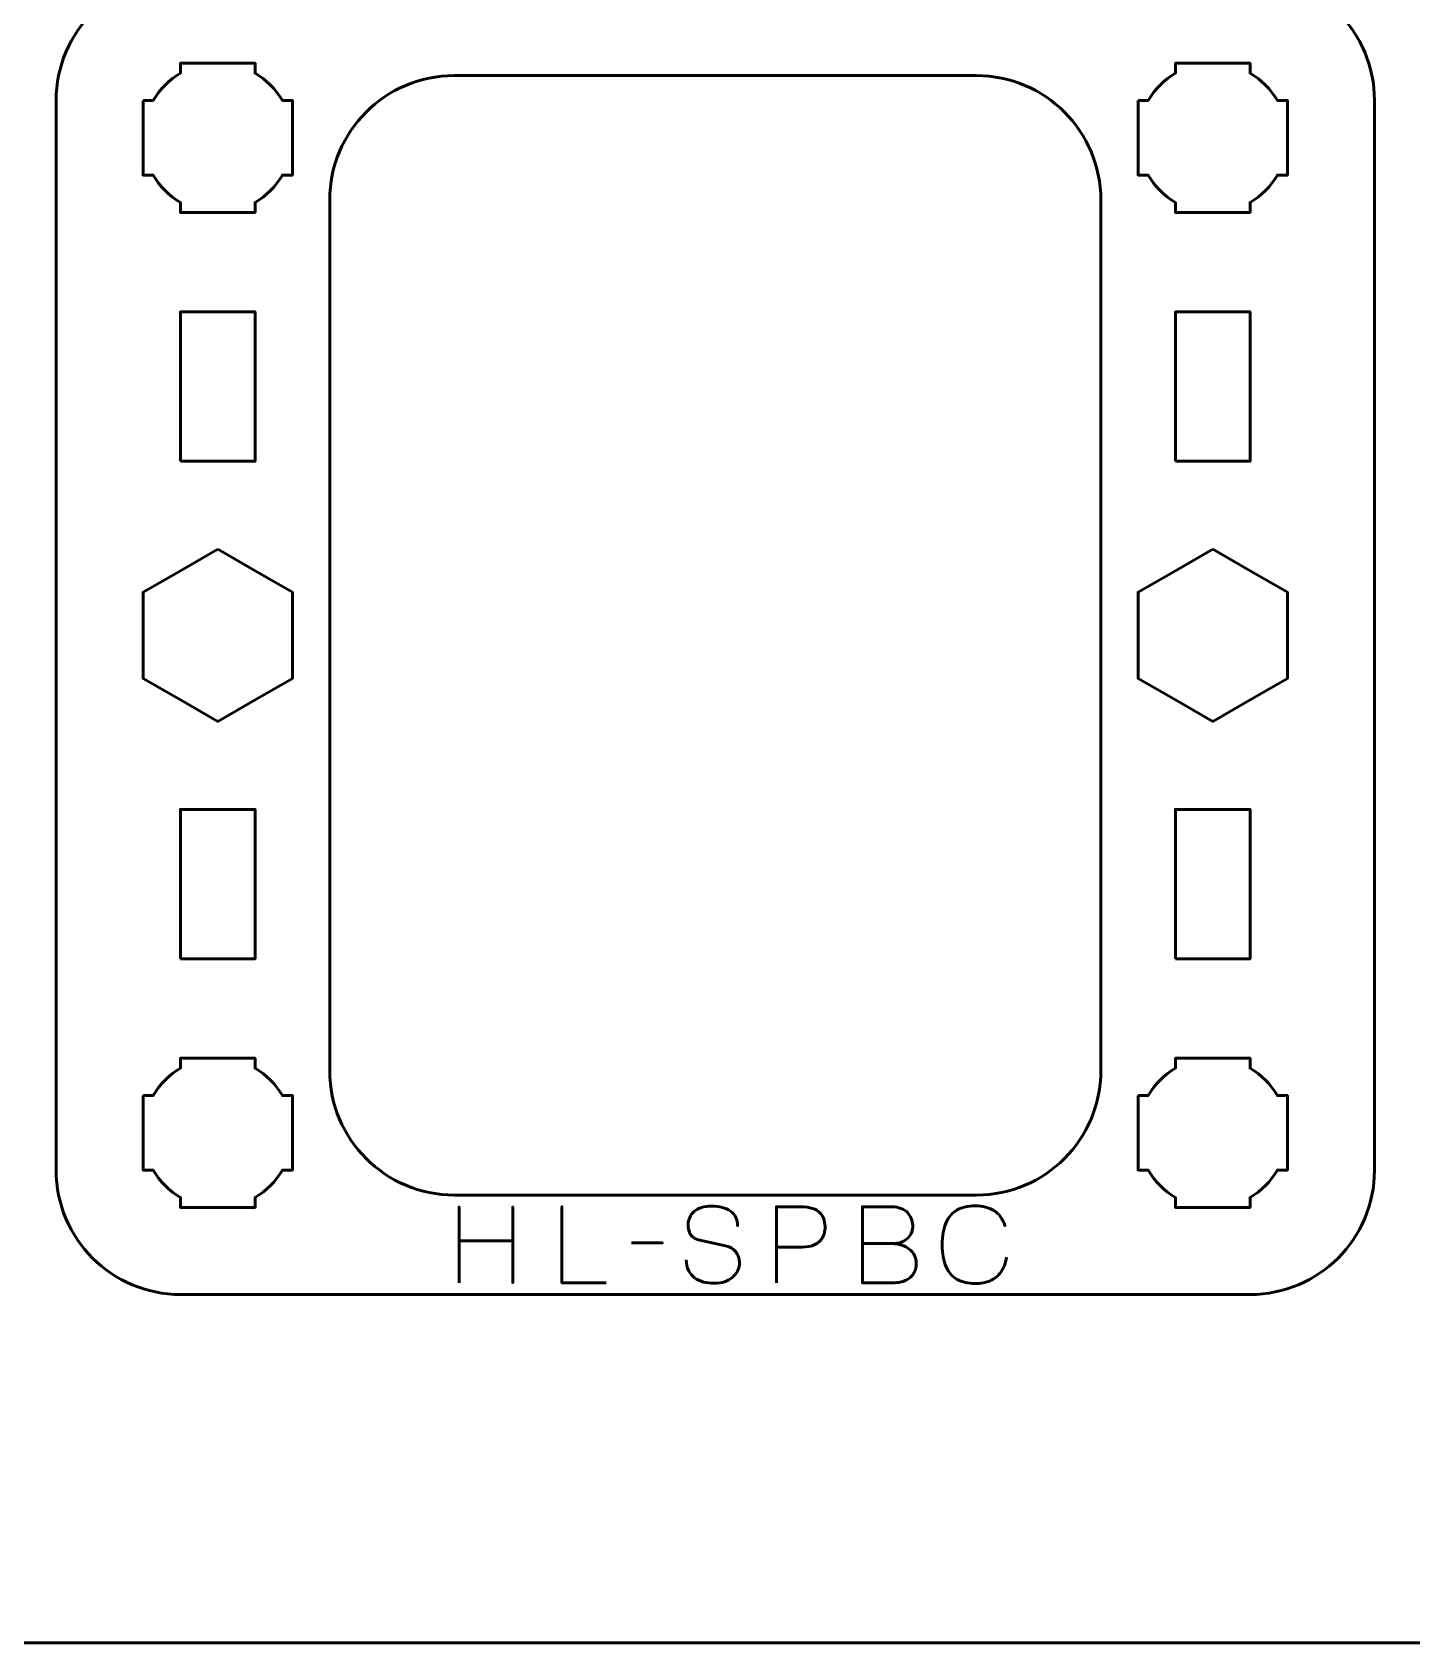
# Model space of a CAD drawing. Header units: centimetres. Extents: x -21 to 0, y -29.7 to 0.
# Drawn here: x -16.95 to -11.4, y -29.7 to -23.23 of the extents above; entities that cross this region are included whole.
import ezdxf

# ---------------------------------------------------------------- set-up
doc = ezdxf.new("R2010")
doc.units = ezdxf.units.CM
doc.header["$MEASUREMENT"] = 0
doc.layers.add('Layer 1', color=7, linetype='Continuous')

msp = doc.modelspace()

# ---------------------------------------------------------------- linework, layer by layer
at = {"layer": 'Layer 1', "lineweight": 53}
for points in [[(-16.35, -24.95), (-16.05, -24.95), (-16.05, -24.35), (-16.35, -24.35), (-16.35, -24.95)], [(-12.35, -24.95), (-12.05, -24.95), (-12.05, -24.35), (-12.35, -24.35), (-12.35, -24.95)], [(-16.35, -26.95), (-16.05, -26.95), (-16.05, -26.35), (-16.35, -26.35), (-16.35, -26.95)], [(-12.35, -26.95), (-12.05, -26.95), (-12.05, -26.35), (-12.35, -26.35), (-12.35, -26.95)]]:
    msp.add_lwpolyline(points, close=True, dxfattribs=at)
at = {"layer": 'Layer 1', "color": 1, "lineweight": 53}
msp.add_open_spline([(-21.00003, -29.19995), (-21.00003, -29.19995), (-21.00003, -2.89992), (-21.00003, -2.89992), (-21.00003, -2.89992), (-21.00003, -2.81709), (-20.93286, -2.74992), (-20.85003, -2.74992), (-20.85003, -2.74992), (-20.7672, -2.74992), (-20.70003, -2.68275), (-20.70003, -2.59992), (-20.70003, -2.59992), (-20.70003, -2.51709), (-20.7672, -2.44992), (-20.85003, -2.44992), (-20.85003, -2.44992), (-20.93286, -2.44992), (-21.00003, -2.38275), (-21.00003, -2.29992), (-21.00003, -2.29992), (-21.00003, -2.21709), (-20.93286, -2.14992), (-20.85003, -2.14992), (-20.85003, -2.14992), (-20.7672, -2.14992), (-20.70003, -2.08275), (-20.70003, -1.99992), (-20.70003, -1.99992), (-20.70003, -1.91709), (-20.7672, -1.84992), (-20.85003, -1.84992), (-20.85003, -1.84992), (-20.93286, -1.84992), (-21.00003, -1.78275), (-21.00003, -1.69992), (-21.00003, -1.69992), (-21.00003, -1.61709), (-20.93286, -1.54992), (-20.85003, -1.54992), (-20.85003, -1.54992), (-20.7672, -1.54992), (-20.70003, -1.48275), (-20.70003, -1.39992), (-20.70003, -1.39992), (-20.70003, -1.31709), (-20.7672, -1.24992), (-20.85003, -1.24992), (-20.85003, -1.24992), (-20.93286, -1.24992), (-21.00003, -1.18275), (-21.00003, -1.09992), (-21.00003, -1.09992), (-21.00003, -1.09992), (-21.00003, -0.49992), (-21.00003, -0.49992), (-21.00003, -0.49992), (-21.00003, -0.22295), (-20.77694, 0.00004), (-20.49994, 0.00004), (-20.49994, 0.00004), (-20.49994, 0.00004), (-0.50008, 0.00004), (-0.50008, 0.00004), (-0.50008, 0.00004), (-0.22294, 0.00004), (0.00002, -0.22295), (0.00002, -0.49992), (0.00002, -0.49992), (0.00002, -0.49992), (0.00002, -29.19995), (0.00002, -29.19995), (0.00002, -29.19995), (0.00002, -29.47695), (-0.22294, -29.70004), (-0.50008, -29.70004), (-0.50008, -29.70004), (-0.50008, -29.70004), (-20.49994, -29.70004), (-20.49994, -29.70004), (-20.49994, -29.70004), (-20.77694, -29.70004), (-21.00003, -29.47695), (-21.00003, -29.19995)], degree=3, knots=[0, 0, 0, 0, 0.047619, 0.047619, 0.047619, 0.047619, 0.0952381, 0.0952381, 0.0952381, 0.0952381, 0.1428571, 0.1428571, 0.1428571, 0.1428571, 0.1904762, 0.1904762, 0.1904762, 0.1904762, 0.2380952, 0.2380952, 0.2380952, 0.2380952, 0.2857143, 0.2857143, 0.2857143, 0.2857143, 0.3333333, 0.3333333, 0.3333333, 0.3333333, 0.3809524, 0.3809524, 0.3809524, 0.3809524, 0.4285714, 0.4285714, 0.4285714, 0.4285714, 0.4761905, 0.4761905, 0.4761905, 0.4761905, 0.5238095, 0.5238095, 0.5238095, 0.5238095, 0.5714286, 0.5714286, 0.5714286, 0.5714286, 0.6190476, 0.6190476, 0.6190476, 0.6190476, 0.6666667, 0.6666667, 0.6666667, 0.6666667, 0.7142857, 0.7142857, 0.7142857, 0.7142857, 0.7619048, 0.7619048, 0.7619048, 0.7619048, 0.8095238, 0.8095238, 0.8095238, 0.8095238, 0.8571429, 0.8571429, 0.8571429, 0.8571429, 0.9047619, 0.9047619, 0.9047619, 0.9047619, 0.952381, 0.952381, 0.952381, 0.952381, 1, 1, 1, 1], dxfattribs=at)
at = {"layer": 'Layer 1', "color": 3, "lineweight": 53}
msp.add_open_spline([(-16.85, -27.8), (-16.85, -27.8), (-16.85, -23.5), (-16.85, -23.5), (-16.85, -23.5), (-16.85, -23.22391), (-16.62609, -23), (-16.35, -23), (-16.35, -23), (-16.35, -23), (-12.05, -23), (-12.05, -23), (-12.05, -23), (-11.77391, -23), (-11.55, -23.22391), (-11.55, -23.5), (-11.55, -23.5), (-11.55, -23.5), (-11.55, -27.8), (-11.55, -27.8), (-11.55, -27.8), (-11.55, -28.07609), (-11.77391, -28.3), (-12.05, -28.3), (-12.05, -28.3), (-12.05, -28.3), (-16.35, -28.3), (-16.35, -28.3), (-16.35, -28.3), (-16.62609, -28.3), (-16.85, -28.07609), (-16.85, -27.8)], degree=3, knots=[0, 0, 0, 0, 0.125, 0.125, 0.125, 0.125, 0.25, 0.25, 0.25, 0.25, 0.375, 0.375, 0.375, 0.375, 0.5, 0.5, 0.5, 0.5, 0.625, 0.625, 0.625, 0.625, 0.75, 0.75, 0.75, 0.75, 0.875, 0.875, 0.875, 0.875, 1, 1, 1, 1], dxfattribs=at)
at = {"layer": 'Layer 1', "lineweight": 53}
for points, knots in [([(-16.5, -23.5), (-16.5, -23.5), (-16.45985, -23.5), (-16.45985, -23.5), (-16.45985, -23.5), (-16.4335, -23.45447), (-16.39553, -23.4165), (-16.35, -23.39015), (-16.35, -23.39015), (-16.35, -23.39015), (-16.35, -23.35), (-16.35, -23.35), (-16.35, -23.35), (-16.35, -23.35), (-16.2, -23.35), (-16.2, -23.35), (-16.2, -23.35), (-16.2, -23.35), (-16.05, -23.35), (-16.05, -23.35), (-16.05, -23.35), (-16.05, -23.35), (-16.05, -23.39015), (-16.05, -23.39015), (-16.05, -23.39015), (-16.00447, -23.4165), (-15.9665, -23.45447), (-15.94015, -23.5), (-15.94015, -23.5), (-15.94015, -23.5), (-15.9, -23.5), (-15.9, -23.5), (-15.9, -23.5), (-15.9, -23.5), (-15.9, -23.65), (-15.9, -23.65), (-15.9, -23.65), (-15.9, -23.65), (-15.9, -23.8), (-15.9, -23.8), (-15.9, -23.8), (-15.9, -23.8), (-15.94015, -23.8), (-15.94015, -23.8), (-15.94015, -23.8), (-15.9665, -23.84553), (-16.00447, -23.8835), (-16.05, -23.90985), (-16.05, -23.90985), (-16.05, -23.90985), (-16.05, -23.95), (-16.05, -23.95), (-16.05, -23.95), (-16.05, -23.95), (-16.2, -23.95), (-16.2, -23.95), (-16.2, -23.95), (-16.2, -23.95), (-16.35, -23.95), (-16.35, -23.95), (-16.35, -23.95), (-16.35, -23.95), (-16.35, -23.90985), (-16.35, -23.90985), (-16.35, -23.90985), (-16.39553, -23.8835), (-16.4335, -23.84553), (-16.45985, -23.8), (-16.45985, -23.8), (-16.45985, -23.8), (-16.5, -23.8), (-16.5, -23.8), (-16.5, -23.8), (-16.5, -23.8), (-16.5, -23.65), (-16.5, -23.65), (-16.5, -23.65), (-16.5, -23.65), (-16.5, -23.5), (-16.5, -23.5)], [0, 0, 0, 0, 0.05, 0.05, 0.05, 0.05, 0.1, 0.1, 0.1, 0.1, 0.15, 0.15, 0.15, 0.15, 0.2, 0.2, 0.2, 0.2, 0.25, 0.25, 0.25, 0.25, 0.3, 0.3, 0.3, 0.3, 0.35, 0.35, 0.35, 0.35, 0.4, 0.4, 0.4, 0.4, 0.45, 0.45, 0.45, 0.45, 0.5, 0.5, 0.5, 0.5, 0.55, 0.55, 0.55, 0.55, 0.6, 0.6, 0.6, 0.6, 0.65, 0.65, 0.65, 0.65, 0.7, 0.7, 0.7, 0.7, 0.75, 0.75, 0.75, 0.75, 0.8, 0.8, 0.8, 0.8, 0.85, 0.85, 0.85, 0.85, 0.9, 0.9, 0.9, 0.9, 0.95, 0.95, 0.95, 0.95, 1, 1, 1, 1]), ([(-12.5, -23.5), (-12.5, -23.5), (-12.45985, -23.5), (-12.45985, -23.5), (-12.45985, -23.5), (-12.4335, -23.45447), (-12.39553, -23.4165), (-12.35, -23.39015), (-12.35, -23.39015), (-12.35, -23.39015), (-12.35, -23.35), (-12.35, -23.35), (-12.35, -23.35), (-12.35, -23.35), (-12.2, -23.35), (-12.2, -23.35), (-12.2, -23.35), (-12.2, -23.35), (-12.05, -23.35), (-12.05, -23.35), (-12.05, -23.35), (-12.05, -23.35), (-12.05, -23.39015), (-12.05, -23.39015), (-12.05, -23.39015), (-12.00447, -23.4165), (-11.9665, -23.45447), (-11.94015, -23.5), (-11.94015, -23.5), (-11.94015, -23.5), (-11.9, -23.5), (-11.9, -23.5), (-11.9, -23.5), (-11.9, -23.5), (-11.9, -23.65), (-11.9, -23.65), (-11.9, -23.65), (-11.9, -23.65), (-11.9, -23.8), (-11.9, -23.8), (-11.9, -23.8), (-11.9, -23.8), (-11.94015, -23.8), (-11.94015, -23.8), (-11.94015, -23.8), (-11.9665, -23.84553), (-12.00447, -23.8835), (-12.05, -23.90985), (-12.05, -23.90985), (-12.05, -23.90985), (-12.05, -23.95), (-12.05, -23.95), (-12.05, -23.95), (-12.05, -23.95), (-12.2, -23.95), (-12.2, -23.95), (-12.2, -23.95), (-12.2, -23.95), (-12.35, -23.95), (-12.35, -23.95), (-12.35, -23.95), (-12.35, -23.95), (-12.35, -23.90985), (-12.35, -23.90985), (-12.35, -23.90985), (-12.39553, -23.8835), (-12.4335, -23.84553), (-12.45985, -23.8), (-12.45985, -23.8), (-12.45985, -23.8), (-12.5, -23.8), (-12.5, -23.8), (-12.5, -23.8), (-12.5, -23.8), (-12.5, -23.65), (-12.5, -23.65), (-12.5, -23.65), (-12.5, -23.65), (-12.5, -23.5), (-12.5, -23.5)], [0, 0, 0, 0, 0.05, 0.05, 0.05, 0.05, 0.1, 0.1, 0.1, 0.1, 0.15, 0.15, 0.15, 0.15, 0.2, 0.2, 0.2, 0.2, 0.25, 0.25, 0.25, 0.25, 0.3, 0.3, 0.3, 0.3, 0.35, 0.35, 0.35, 0.35, 0.4, 0.4, 0.4, 0.4, 0.45, 0.45, 0.45, 0.45, 0.5, 0.5, 0.5, 0.5, 0.55, 0.55, 0.55, 0.55, 0.6, 0.6, 0.6, 0.6, 0.65, 0.65, 0.65, 0.65, 0.7, 0.7, 0.7, 0.7, 0.75, 0.75, 0.75, 0.75, 0.8, 0.8, 0.8, 0.8, 0.85, 0.85, 0.85, 0.85, 0.9, 0.9, 0.9, 0.9, 0.95, 0.95, 0.95, 0.95, 1, 1, 1, 1]), ([(-15.75, -27.4), (-15.75, -27.4), (-15.75, -23.9), (-15.75, -23.9), (-15.75, -23.9), (-15.75, -23.62391), (-15.52609, -23.4), (-15.25, -23.4), (-15.25, -23.4), (-15.25, -23.4), (-13.15, -23.4), (-13.15, -23.4), (-13.15, -23.4), (-12.87391, -23.4), (-12.65, -23.62391), (-12.65, -23.9), (-12.65, -23.9), (-12.65, -23.9), (-12.65, -27.4), (-12.65, -27.4), (-12.65, -27.4), (-12.65, -27.67609), (-12.87391, -27.9), (-13.15, -27.9), (-13.15, -27.9), (-13.15, -27.9), (-15.25, -27.9), (-15.25, -27.9), (-15.25, -27.9), (-15.52609, -27.9), (-15.75, -27.67609), (-15.75, -27.4)], [0, 0, 0, 0, 0.125, 0.125, 0.125, 0.125, 0.25, 0.25, 0.25, 0.25, 0.375, 0.375, 0.375, 0.375, 0.5, 0.5, 0.5, 0.5, 0.625, 0.625, 0.625, 0.625, 0.75, 0.75, 0.75, 0.75, 0.875, 0.875, 0.875, 0.875, 1, 1, 1, 1]), ([(-16.2, -25.30359), (-16.2, -25.30359), (-16.05, -25.39019), (-16.05, -25.39019), (-16.05, -25.39019), (-16.05, -25.39019), (-15.9, -25.47679), (-15.9, -25.47679), (-15.9, -25.47679), (-15.9, -25.47679), (-15.9, -25.65), (-15.9, -25.65), (-15.9, -25.65), (-15.9, -25.65), (-15.9, -25.82321), (-15.9, -25.82321), (-15.9, -25.82321), (-15.9, -25.82321), (-16.05, -25.90981), (-16.05, -25.90981), (-16.05, -25.90981), (-16.05, -25.90981), (-16.2, -25.99641), (-16.2, -25.99641), (-16.2, -25.99641), (-16.2, -25.99641), (-16.35, -25.90981), (-16.35, -25.90981), (-16.35, -25.90981), (-16.35, -25.90981), (-16.5, -25.82321), (-16.5, -25.82321), (-16.5, -25.82321), (-16.5, -25.82321), (-16.5, -25.65), (-16.5, -25.65), (-16.5, -25.65), (-16.5, -25.65), (-16.5, -25.47679), (-16.5, -25.47679), (-16.5, -25.47679), (-16.5, -25.47679), (-16.35, -25.39019), (-16.35, -25.39019), (-16.35, -25.39019), (-16.35, -25.39019), (-16.2, -25.30359), (-16.2, -25.30359)], [0, 0, 0, 0, 0.0833333, 0.0833333, 0.0833333, 0.0833333, 0.1666667, 0.1666667, 0.1666667, 0.1666667, 0.25, 0.25, 0.25, 0.25, 0.3333333, 0.3333333, 0.3333333, 0.3333333, 0.4166667, 0.4166667, 0.4166667, 0.4166667, 0.5, 0.5, 0.5, 0.5, 0.5833333, 0.5833333, 0.5833333, 0.5833333, 0.6666667, 0.6666667, 0.6666667, 0.6666667, 0.75, 0.75, 0.75, 0.75, 0.8333333, 0.8333333, 0.8333333, 0.8333333, 0.9166667, 0.9166667, 0.9166667, 0.9166667, 1, 1, 1, 1]), ([(-12.2, -25.30359), (-12.2, -25.30359), (-12.05, -25.39019), (-12.05, -25.39019), (-12.05, -25.39019), (-12.05, -25.39019), (-11.9, -25.47679), (-11.9, -25.47679), (-11.9, -25.47679), (-11.9, -25.47679), (-11.9, -25.65), (-11.9, -25.65), (-11.9, -25.65), (-11.9, -25.65), (-11.9, -25.82321), (-11.9, -25.82321), (-11.9, -25.82321), (-11.9, -25.82321), (-12.05, -25.90981), (-12.05, -25.90981), (-12.05, -25.90981), (-12.05, -25.90981), (-12.2, -25.99641), (-12.2, -25.99641), (-12.2, -25.99641), (-12.2, -25.99641), (-12.35, -25.90981), (-12.35, -25.90981), (-12.35, -25.90981), (-12.35, -25.90981), (-12.5, -25.82321), (-12.5, -25.82321), (-12.5, -25.82321), (-12.5, -25.82321), (-12.5, -25.65), (-12.5, -25.65), (-12.5, -25.65), (-12.5, -25.65), (-12.5, -25.47679), (-12.5, -25.47679), (-12.5, -25.47679), (-12.5, -25.47679), (-12.35, -25.39019), (-12.35, -25.39019), (-12.35, -25.39019), (-12.35, -25.39019), (-12.2, -25.30359), (-12.2, -25.30359)], [0, 0, 0, 0, 0.0833333, 0.0833333, 0.0833333, 0.0833333, 0.1666667, 0.1666667, 0.1666667, 0.1666667, 0.25, 0.25, 0.25, 0.25, 0.3333333, 0.3333333, 0.3333333, 0.3333333, 0.4166667, 0.4166667, 0.4166667, 0.4166667, 0.5, 0.5, 0.5, 0.5, 0.5833333, 0.5833333, 0.5833333, 0.5833333, 0.6666667, 0.6666667, 0.6666667, 0.6666667, 0.75, 0.75, 0.75, 0.75, 0.8333333, 0.8333333, 0.8333333, 0.8333333, 0.9166667, 0.9166667, 0.9166667, 0.9166667, 1, 1, 1, 1]), ([(-16.5, -27.5), (-16.5, -27.5), (-16.45985, -27.5), (-16.45985, -27.5), (-16.45985, -27.5), (-16.4335, -27.45447), (-16.39553, -27.4165), (-16.35, -27.39015), (-16.35, -27.39015), (-16.35, -27.39015), (-16.35, -27.35), (-16.35, -27.35), (-16.35, -27.35), (-16.35, -27.35), (-16.2, -27.35), (-16.2, -27.35), (-16.2, -27.35), (-16.2, -27.35), (-16.05, -27.35), (-16.05, -27.35), (-16.05, -27.35), (-16.05, -27.35), (-16.05, -27.39015), (-16.05, -27.39015), (-16.05, -27.39015), (-16.00447, -27.4165), (-15.9665, -27.45447), (-15.94015, -27.5), (-15.94015, -27.5), (-15.94015, -27.5), (-15.9, -27.5), (-15.9, -27.5), (-15.9, -27.5), (-15.9, -27.5), (-15.9, -27.65), (-15.9, -27.65), (-15.9, -27.65), (-15.9, -27.65), (-15.9, -27.8), (-15.9, -27.8), (-15.9, -27.8), (-15.9, -27.8), (-15.94015, -27.8), (-15.94015, -27.8), (-15.94015, -27.8), (-15.9665, -27.84553), (-16.00447, -27.8835), (-16.05, -27.90985), (-16.05, -27.90985), (-16.05, -27.90985), (-16.05, -27.95), (-16.05, -27.95), (-16.05, -27.95), (-16.05, -27.95), (-16.2, -27.95), (-16.2, -27.95), (-16.2, -27.95), (-16.2, -27.95), (-16.35, -27.95), (-16.35, -27.95), (-16.35, -27.95), (-16.35, -27.95), (-16.35, -27.90985), (-16.35, -27.90985), (-16.35, -27.90985), (-16.39553, -27.8835), (-16.4335, -27.84553), (-16.45985, -27.8), (-16.45985, -27.8), (-16.45985, -27.8), (-16.5, -27.8), (-16.5, -27.8), (-16.5, -27.8), (-16.5, -27.8), (-16.5, -27.65), (-16.5, -27.65), (-16.5, -27.65), (-16.5, -27.65), (-16.5, -27.5), (-16.5, -27.5)], [0, 0, 0, 0, 0.05, 0.05, 0.05, 0.05, 0.1, 0.1, 0.1, 0.1, 0.15, 0.15, 0.15, 0.15, 0.2, 0.2, 0.2, 0.2, 0.25, 0.25, 0.25, 0.25, 0.3, 0.3, 0.3, 0.3, 0.35, 0.35, 0.35, 0.35, 0.4, 0.4, 0.4, 0.4, 0.45, 0.45, 0.45, 0.45, 0.5, 0.5, 0.5, 0.5, 0.55, 0.55, 0.55, 0.55, 0.6, 0.6, 0.6, 0.6, 0.65, 0.65, 0.65, 0.65, 0.7, 0.7, 0.7, 0.7, 0.75, 0.75, 0.75, 0.75, 0.8, 0.8, 0.8, 0.8, 0.85, 0.85, 0.85, 0.85, 0.9, 0.9, 0.9, 0.9, 0.95, 0.95, 0.95, 0.95, 1, 1, 1, 1]), ([(-12.5, -27.5), (-12.5, -27.5), (-12.45985, -27.5), (-12.45985, -27.5), (-12.45985, -27.5), (-12.4335, -27.45447), (-12.39553, -27.4165), (-12.35, -27.39015), (-12.35, -27.39015), (-12.35, -27.39015), (-12.35, -27.35), (-12.35, -27.35), (-12.35, -27.35), (-12.35, -27.35), (-12.2, -27.35), (-12.2, -27.35), (-12.2, -27.35), (-12.2, -27.35), (-12.05, -27.35), (-12.05, -27.35), (-12.05, -27.35), (-12.05, -27.35), (-12.05, -27.39015), (-12.05, -27.39015), (-12.05, -27.39015), (-12.00447, -27.4165), (-11.9665, -27.45447), (-11.94015, -27.5), (-11.94015, -27.5), (-11.94015, -27.5), (-11.9, -27.5), (-11.9, -27.5), (-11.9, -27.5), (-11.9, -27.5), (-11.9, -27.65), (-11.9, -27.65), (-11.9, -27.65), (-11.9, -27.65), (-11.9, -27.8), (-11.9, -27.8), (-11.9, -27.8), (-11.9, -27.8), (-11.94015, -27.8), (-11.94015, -27.8), (-11.94015, -27.8), (-11.9665, -27.84553), (-12.00447, -27.8835), (-12.05, -27.90985), (-12.05, -27.90985), (-12.05, -27.90985), (-12.05, -27.95), (-12.05, -27.95), (-12.05, -27.95), (-12.05, -27.95), (-12.2, -27.95), (-12.2, -27.95), (-12.2, -27.95), (-12.2, -27.95), (-12.35, -27.95), (-12.35, -27.95), (-12.35, -27.95), (-12.35, -27.95), (-12.35, -27.90985), (-12.35, -27.90985), (-12.35, -27.90985), (-12.39553, -27.8835), (-12.4335, -27.84553), (-12.45985, -27.8), (-12.45985, -27.8), (-12.45985, -27.8), (-12.5, -27.8), (-12.5, -27.8), (-12.5, -27.8), (-12.5, -27.8), (-12.5, -27.65), (-12.5, -27.65), (-12.5, -27.65), (-12.5, -27.65), (-12.5, -27.5), (-12.5, -27.5)], [0, 0, 0, 0, 0.05, 0.05, 0.05, 0.05, 0.1, 0.1, 0.1, 0.1, 0.15, 0.15, 0.15, 0.15, 0.2, 0.2, 0.2, 0.2, 0.25, 0.25, 0.25, 0.25, 0.3, 0.3, 0.3, 0.3, 0.35, 0.35, 0.35, 0.35, 0.4, 0.4, 0.4, 0.4, 0.45, 0.45, 0.45, 0.45, 0.5, 0.5, 0.5, 0.5, 0.55, 0.55, 0.55, 0.55, 0.6, 0.6, 0.6, 0.6, 0.65, 0.65, 0.65, 0.65, 0.7, 0.7, 0.7, 0.7, 0.75, 0.75, 0.75, 0.75, 0.8, 0.8, 0.8, 0.8, 0.85, 0.85, 0.85, 0.85, 0.9, 0.9, 0.9, 0.9, 0.95, 0.95, 0.95, 0.95, 1, 1, 1, 1])]:
    msp.add_open_spline(points, degree=3, knots=knots, dxfattribs=at)
at = {"layer": 'Layer 1', "color": 5, "lineweight": 53}
for points, knots in [([(-15.22996, -28.25244), (-15.22996, -28.25244), (-15.22996, -28.08353), (-15.22996, -28.08353), (-15.22996, -28.08353), (-15.22996, -28.08353), (-15.01449, -28.08353), (-15.01449, -28.08353), (-15.01449, -28.08353), (-15.01449, -28.08353), (-15.01449, -28.25244), (-15.01449, -28.25244), (-15.01449, -28.25244), (-15.01449, -28.25244), (-15.01449, -27.94764), (-15.01449, -27.94764), (-15.01449, -27.94764), (-15.01449, -27.94764), (-15.01449, -28.08353), (-15.01449, -28.08353), (-15.01449, -28.08353), (-15.01449, -28.08353), (-15.22996, -28.08353), (-15.22996, -28.08353), (-15.22996, -28.08353), (-15.22996, -28.08353), (-15.22996, -27.94764), (-15.22996, -27.94764), (-15.22996, -27.94764), (-15.22996, -27.94764), (-15.22996, -28.25244), (-15.22996, -28.25244)], [0, 0, 0, 0, 0.125, 0.125, 0.125, 0.125, 0.25, 0.25, 0.25, 0.25, 0.375, 0.375, 0.375, 0.375, 0.5, 0.5, 0.5, 0.5, 0.625, 0.625, 0.625, 0.625, 0.75, 0.75, 0.75, 0.75, 0.875, 0.875, 0.875, 0.875, 1, 1, 1, 1]), ([(-14.63857, -28.25244), (-14.63857, -28.25244), (-14.81679, -28.25244), (-14.81679, -28.25244), (-14.81679, -28.25244), (-14.81679, -28.25244), (-14.81679, -27.94722), (-14.81679, -27.94722), (-14.81679, -27.94722), (-14.81679, -27.94722), (-14.81679, -28.25244), (-14.81679, -28.25244), (-14.81679, -28.25244), (-14.81679, -28.25244), (-14.63857, -28.25244), (-14.63857, -28.25244)], [0, 0, 0, 0, 0.25, 0.25, 0.25, 0.25, 0.5, 0.5, 0.5, 0.5, 0.75, 0.75, 0.75, 0.75, 1, 1, 1, 1]), ([(-14.31642, -28.16015), (-14.31628, -28.17702), (-14.31332, -28.19148), (-14.30739, -28.20355), (-14.30739, -28.20355), (-14.30153, -28.21554), (-14.29335, -28.22535), (-14.28305, -28.23297), (-14.28305, -28.23297), (-14.27268, -28.24052), (-14.26075, -28.24609), (-14.24728, -28.24969), (-14.24728, -28.24969), (-14.23387, -28.25322), (-14.21948, -28.25498), (-14.20424, -28.25498), (-14.20424, -28.25498), (-14.18886, -28.25491), (-14.17503, -28.25265), (-14.16268, -28.24835), (-14.16268, -28.24835), (-14.1504, -28.24404), (-14.13989, -28.23826), (-14.13107, -28.23099), (-14.13107, -28.23099), (-14.12232, -28.22372), (-14.11555, -28.21561), (-14.11075, -28.20658), (-14.11075, -28.20658), (-14.10595, -28.19755), (-14.10341, -28.18831), (-14.10306, -28.17878), (-14.10306, -28.17878), (-14.10264, -28.16629), (-14.10447, -28.15486), (-14.10849, -28.14456), (-14.10849, -28.14456), (-14.11252, -28.13426), (-14.11873, -28.12565), (-14.12712, -28.1186), (-14.12712, -28.1186), (-14.13545, -28.11154), (-14.14596, -28.1066), (-14.15852, -28.10385), (-14.15852, -28.10385), (-14.15852, -28.10385), (-14.26223, -28.08141), (-14.26223, -28.08141), (-14.26223, -28.08141), (-14.27197, -28.07937), (-14.28037, -28.07591), (-14.28728, -28.07111), (-14.28728, -28.07111), (-14.2942, -28.06625), (-14.29956, -28.05954), (-14.30323, -28.05093), (-14.30323, -28.05093), (-14.3069, -28.0424), (-14.3088, -28.03153), (-14.3088, -28.01834), (-14.3088, -28.01834), (-14.3088, -28.00832), (-14.30675, -27.99887), (-14.30259, -27.98998), (-14.30259, -27.98998), (-14.2985, -27.98109), (-14.29243, -27.97325), (-14.28446, -27.96634), (-14.28446, -27.96634), (-14.27649, -27.9595), (-14.26661, -27.95413), (-14.2549, -27.95025), (-14.2549, -27.95025), (-14.24311, -27.9463), (-14.22964, -27.94433), (-14.2144, -27.94426), (-14.2144, -27.94426), (-14.19909, -27.94426), (-14.18505, -27.94602), (-14.17221, -27.94955), (-14.17221, -27.94955), (-14.15944, -27.95308), (-14.14836, -27.95816), (-14.13905, -27.96493), (-14.13905, -27.96493), (-14.12973, -27.9717), (-14.12254, -27.98003), (-14.1176, -27.98976), (-14.1176, -27.98976), (-14.11266, -27.99957), (-14.11033, -28.01079), (-14.11068, -28.02342), (-14.11068, -28.02342), (-14.11033, -28.01079), (-14.11266, -27.99957), (-14.1176, -27.98976), (-14.1176, -27.98976), (-14.12254, -27.98003), (-14.12973, -27.9717), (-14.13905, -27.96493), (-14.13905, -27.96493), (-14.14836, -27.95816), (-14.15944, -27.95308), (-14.17221, -27.94955), (-14.17221, -27.94955), (-14.18505, -27.94602), (-14.19909, -27.94426), (-14.2144, -27.94426), (-14.2144, -27.94426), (-14.22964, -27.94433), (-14.24311, -27.9463), (-14.2549, -27.95025), (-14.2549, -27.95025), (-14.26661, -27.95413), (-14.27649, -27.9595), (-14.28446, -27.96634), (-14.28446, -27.96634), (-14.29243, -27.97325), (-14.2985, -27.98109), (-14.30259, -27.98998), (-14.30259, -27.98998), (-14.30675, -27.99887), (-14.3088, -28.00832), (-14.3088, -28.01834), (-14.3088, -28.01834), (-14.3088, -28.03153), (-14.30697, -28.0424), (-14.30344, -28.05086), (-14.30344, -28.05086), (-14.29984, -28.0594), (-14.29455, -28.06603), (-14.28763, -28.0709), (-14.28763, -28.0709), (-14.28072, -28.0757), (-14.27225, -28.07923), (-14.26223, -28.08141), (-14.26223, -28.08141), (-14.26223, -28.08141), (-14.15852, -28.10385), (-14.15852, -28.10385), (-14.15852, -28.10385), (-14.14568, -28.1066), (-14.13509, -28.11154), (-14.12677, -28.1186), (-14.12677, -28.1186), (-14.11837, -28.12565), (-14.11223, -28.13426), (-14.10828, -28.14456), (-14.10828, -28.14456), (-14.1044, -28.15486), (-14.10264, -28.16629), (-14.10306, -28.17878), (-14.10306, -28.17878), (-14.10341, -28.18831), (-14.10595, -28.19755), (-14.11075, -28.20658), (-14.11075, -28.20658), (-14.11555, -28.21561), (-14.12232, -28.22372), (-14.13107, -28.23099), (-14.13107, -28.23099), (-14.13989, -28.23826), (-14.1504, -28.24404), (-14.16268, -28.24835), (-14.16268, -28.24835), (-14.17503, -28.25265), (-14.18886, -28.25491), (-14.20424, -28.25498), (-14.20424, -28.25498), (-14.21948, -28.25498), (-14.23387, -28.25322), (-14.24728, -28.24969), (-14.24728, -28.24969), (-14.26075, -28.24609), (-14.27268, -28.24052), (-14.28305, -28.23297), (-14.28305, -28.23297), (-14.29335, -28.22535), (-14.30153, -28.21554), (-14.30739, -28.20355), (-14.30739, -28.20355), (-14.31332, -28.19148), (-14.31628, -28.17702), (-14.31642, -28.16015)], [0, 0, 0, 0, 0.0217391, 0.0217391, 0.0217391, 0.0217391, 0.0434783, 0.0434783, 0.0434783, 0.0434783, 0.0652174, 0.0652174, 0.0652174, 0.0652174, 0.0869565, 0.0869565, 0.0869565, 0.0869565, 0.1086957, 0.1086957, 0.1086957, 0.1086957, 0.1304348, 0.1304348, 0.1304348, 0.1304348, 0.1521739, 0.1521739, 0.1521739, 0.1521739, 0.173913, 0.173913, 0.173913, 0.173913, 0.1956522, 0.1956522, 0.1956522, 0.1956522, 0.2173913, 0.2173913, 0.2173913, 0.2173913, 0.2391304, 0.2391304, 0.2391304, 0.2391304, 0.2608696, 0.2608696, 0.2608696, 0.2608696, 0.2826087, 0.2826087, 0.2826087, 0.2826087, 0.3043478, 0.3043478, 0.3043478, 0.3043478, 0.326087, 0.326087, 0.326087, 0.326087, 0.3478261, 0.3478261, 0.3478261, 0.3478261, 0.3695652, 0.3695652, 0.3695652, 0.3695652, 0.3913043, 0.3913043, 0.3913043, 0.3913043, 0.4130435, 0.4130435, 0.4130435, 0.4130435, 0.4347826, 0.4347826, 0.4347826, 0.4347826, 0.4565217, 0.4565217, 0.4565217, 0.4565217, 0.4782609, 0.4782609, 0.4782609, 0.4782609, 0.5, 0.5, 0.5, 0.5, 0.5217391, 0.5217391, 0.5217391, 0.5217391, 0.5434783, 0.5434783, 0.5434783, 0.5434783, 0.5652174, 0.5652174, 0.5652174, 0.5652174, 0.5869565, 0.5869565, 0.5869565, 0.5869565, 0.6086957, 0.6086957, 0.6086957, 0.6086957, 0.6304348, 0.6304348, 0.6304348, 0.6304348, 0.6521739, 0.6521739, 0.6521739, 0.6521739, 0.673913, 0.673913, 0.673913, 0.673913, 0.6956522, 0.6956522, 0.6956522, 0.6956522, 0.7173913, 0.7173913, 0.7173913, 0.7173913, 0.7391304, 0.7391304, 0.7391304, 0.7391304, 0.7608696, 0.7608696, 0.7608696, 0.7608696, 0.7826087, 0.7826087, 0.7826087, 0.7826087, 0.8043478, 0.8043478, 0.8043478, 0.8043478, 0.826087, 0.826087, 0.826087, 0.826087, 0.8478261, 0.8478261, 0.8478261, 0.8478261, 0.8695652, 0.8695652, 0.8695652, 0.8695652, 0.8913043, 0.8913043, 0.8913043, 0.8913043, 0.9130435, 0.9130435, 0.9130435, 0.9130435, 0.9347826, 0.9347826, 0.9347826, 0.9347826, 0.9565217, 0.9565217, 0.9565217, 0.9565217, 0.9782609, 0.9782609, 0.9782609, 0.9782609, 1, 1, 1, 1]), ([(-13.95447, -28.25244), (-13.95447, -28.25244), (-13.95447, -27.94722), (-13.95447, -27.94722), (-13.95447, -27.94722), (-13.95447, -27.94722), (-13.8571, -27.94722), (-13.8571, -27.94722), (-13.8571, -27.94722), (-13.83763, -27.94729), (-13.82162, -27.94948), (-13.80899, -27.95371), (-13.80899, -27.95371), (-13.79643, -27.95787), (-13.78655, -27.96366), (-13.77942, -27.971), (-13.77942, -27.971), (-13.7723, -27.97826), (-13.76722, -27.98659), (-13.76411, -27.99597), (-13.76411, -27.99597), (-13.76108, -28.00536), (-13.75932, -28.01516), (-13.75889, -28.02554), (-13.75889, -28.02554), (-13.7584, -28.03591), (-13.7596, -28.04607), (-13.76242, -28.05594), (-13.76242, -28.05594), (-13.76531, -28.06582), (-13.77018, -28.07478), (-13.77717, -28.08283), (-13.77717, -28.08283), (-13.78408, -28.09087), (-13.79346, -28.09729), (-13.80525, -28.10202), (-13.80525, -28.10202), (-13.81703, -28.10681), (-13.83163, -28.10921), (-13.84906, -28.10935), (-13.84906, -28.10935), (-13.84906, -28.10935), (-13.95447, -28.10935), (-13.95447, -28.10935), (-13.95447, -28.10935), (-13.95447, -28.10935), (-13.84906, -28.10935), (-13.84906, -28.10935), (-13.84906, -28.10935), (-13.83199, -28.10921), (-13.81752, -28.10681), (-13.80581, -28.10202), (-13.80581, -28.10202), (-13.79403, -28.09729), (-13.78464, -28.09087), (-13.77759, -28.08283), (-13.77759, -28.08283), (-13.7706, -28.07478), (-13.76559, -28.06582), (-13.76263, -28.05594), (-13.76263, -28.05594), (-13.75967, -28.04607), (-13.7584, -28.03591), (-13.75889, -28.02554), (-13.75889, -28.02554), (-13.75932, -28.01516), (-13.76108, -28.00536), (-13.76425, -27.99597), (-13.76425, -27.99597), (-13.76736, -27.98659), (-13.77258, -27.97826), (-13.77971, -27.971), (-13.77971, -27.971), (-13.7869, -27.96366), (-13.79678, -27.95787), (-13.80934, -27.95371), (-13.80934, -27.95371), (-13.82197, -27.94948), (-13.83784, -27.94729), (-13.8571, -27.94722), (-13.8571, -27.94722), (-13.8571, -27.94722), (-13.95447, -27.94722), (-13.95447, -27.94722), (-13.95447, -27.94722), (-13.95447, -27.94722), (-13.95447, -28.25244), (-13.95447, -28.25244)], [0, 0, 0, 0, 0.0454545, 0.0454545, 0.0454545, 0.0454545, 0.0909091, 0.0909091, 0.0909091, 0.0909091, 0.1363636, 0.1363636, 0.1363636, 0.1363636, 0.1818182, 0.1818182, 0.1818182, 0.1818182, 0.2272727, 0.2272727, 0.2272727, 0.2272727, 0.2727273, 0.2727273, 0.2727273, 0.2727273, 0.3181818, 0.3181818, 0.3181818, 0.3181818, 0.3636364, 0.3636364, 0.3636364, 0.3636364, 0.4090909, 0.4090909, 0.4090909, 0.4090909, 0.4545455, 0.4545455, 0.4545455, 0.4545455, 0.5, 0.5, 0.5, 0.5, 0.5454545, 0.5454545, 0.5454545, 0.5454545, 0.5909091, 0.5909091, 0.5909091, 0.5909091, 0.6363636, 0.6363636, 0.6363636, 0.6363636, 0.6818182, 0.6818182, 0.6818182, 0.6818182, 0.7272727, 0.7272727, 0.7272727, 0.7272727, 0.7727273, 0.7727273, 0.7727273, 0.7727273, 0.8181818, 0.8181818, 0.8181818, 0.8181818, 0.8636364, 0.8636364, 0.8636364, 0.8636364, 0.9090909, 0.9090909, 0.9090909, 0.9090909, 0.9545455, 0.9545455, 0.9545455, 0.9545455, 1, 1, 1, 1]), ([(-13.60819, -28.09538), (-13.60819, -28.09538), (-13.49093, -28.09538), (-13.49093, -28.09538), (-13.49093, -28.09538), (-13.47569, -28.09531), (-13.46271, -28.0932), (-13.45177, -28.08903), (-13.45177, -28.08903), (-13.4409, -28.08494), (-13.43209, -28.07937), (-13.42524, -28.07238), (-13.42524, -28.07238), (-13.4184, -28.0654), (-13.41346, -28.0575), (-13.41035, -28.04875), (-13.41035, -28.04875), (-13.40732, -28.04007), (-13.40591, -28.03104), (-13.40626, -28.02173), (-13.40626, -28.02173), (-13.40669, -28.01241), (-13.40866, -28.00338), (-13.41219, -27.99456), (-13.41219, -27.99456), (-13.41565, -27.98574), (-13.42087, -27.97777), (-13.42771, -27.97064), (-13.42771, -27.97064), (-13.43455, -27.96352), (-13.44309, -27.95787), (-13.45346, -27.95371), (-13.45346, -27.95371), (-13.46384, -27.94948), (-13.47604, -27.94729), (-13.49008, -27.94722), (-13.49008, -27.94722), (-13.49008, -27.94722), (-13.60819, -27.94722), (-13.60819, -27.94722), (-13.60819, -27.94722), (-13.60819, -27.94722), (-13.60819, -28.25244), (-13.60819, -28.25244), (-13.60819, -28.25244), (-13.60819, -28.25244), (-13.47823, -28.25244), (-13.47823, -28.25244), (-13.47823, -28.25244), (-13.46609, -28.25244), (-13.4548, -28.25068), (-13.44436, -28.24722), (-13.44436, -28.24722), (-13.43392, -28.24369), (-13.42482, -28.23868), (-13.41692, -28.23198), (-13.41692, -28.23198), (-13.40908, -28.22535), (-13.40295, -28.2173), (-13.39857, -28.20778), (-13.39857, -28.20778), (-13.3942, -28.19825), (-13.39194, -28.18746), (-13.39187, -28.17539), (-13.39187, -28.17539), (-13.39215, -28.16326), (-13.39469, -28.15232), (-13.39956, -28.14252), (-13.39956, -28.14252), (-13.40443, -28.13271), (-13.4112, -28.12431), (-13.41995, -28.11726), (-13.41995, -28.11726), (-13.4287, -28.11027), (-13.43914, -28.10484), (-13.45114, -28.1011), (-13.45114, -28.1011), (-13.46313, -28.09736), (-13.47639, -28.09546), (-13.49093, -28.09538), (-13.49093, -28.09538), (-13.47639, -28.09546), (-13.46313, -28.09736), (-13.45114, -28.1011), (-13.45114, -28.1011), (-13.43914, -28.10484), (-13.4287, -28.11027), (-13.41995, -28.11726), (-13.41995, -28.11726), (-13.4112, -28.12431), (-13.40443, -28.13271), (-13.39956, -28.14252), (-13.39956, -28.14252), (-13.39469, -28.15232), (-13.39215, -28.16326), (-13.39187, -28.17539), (-13.39187, -28.17539), (-13.39194, -28.18746), (-13.3942, -28.19825), (-13.39857, -28.20778), (-13.39857, -28.20778), (-13.40295, -28.2173), (-13.40908, -28.22535), (-13.41692, -28.23198), (-13.41692, -28.23198), (-13.42482, -28.23868), (-13.43392, -28.24369), (-13.44436, -28.24722), (-13.44436, -28.24722), (-13.4548, -28.25068), (-13.46609, -28.25244), (-13.47823, -28.25244), (-13.47823, -28.25244), (-13.47823, -28.25244), (-13.60819, -28.25244), (-13.60819, -28.25244), (-13.60819, -28.25244), (-13.60819, -28.25244), (-13.60819, -27.94722), (-13.60819, -27.94722), (-13.60819, -27.94722), (-13.60819, -27.94722), (-13.49008, -27.94722), (-13.49008, -27.94722), (-13.49008, -27.94722), (-13.47604, -27.94729), (-13.46384, -27.94948), (-13.45346, -27.95371), (-13.45346, -27.95371), (-13.44309, -27.95787), (-13.43455, -27.96352), (-13.42771, -27.97064), (-13.42771, -27.97064), (-13.42087, -27.97777), (-13.41565, -27.98574), (-13.41219, -27.99456), (-13.41219, -27.99456), (-13.40866, -28.00338), (-13.40669, -28.01241), (-13.40626, -28.02173), (-13.40626, -28.02173), (-13.40591, -28.03104), (-13.40732, -28.04007), (-13.41035, -28.04875), (-13.41035, -28.04875), (-13.41346, -28.0575), (-13.4184, -28.0654), (-13.42524, -28.07238), (-13.42524, -28.07238), (-13.43209, -28.07937), (-13.4409, -28.08494), (-13.45177, -28.08903), (-13.45177, -28.08903), (-13.46271, -28.0932), (-13.47569, -28.09531), (-13.49093, -28.09538), (-13.49093, -28.09538), (-13.49093, -28.09538), (-13.60819, -28.09538), (-13.60819, -28.09538)], [0, 0, 0, 0, 0.025, 0.025, 0.025, 0.025, 0.05, 0.05, 0.05, 0.05, 0.075, 0.075, 0.075, 0.075, 0.1, 0.1, 0.1, 0.1, 0.125, 0.125, 0.125, 0.125, 0.15, 0.15, 0.15, 0.15, 0.175, 0.175, 0.175, 0.175, 0.2, 0.2, 0.2, 0.2, 0.225, 0.225, 0.225, 0.225, 0.25, 0.25, 0.25, 0.25, 0.275, 0.275, 0.275, 0.275, 0.3, 0.3, 0.3, 0.3, 0.325, 0.325, 0.325, 0.325, 0.35, 0.35, 0.35, 0.35, 0.375, 0.375, 0.375, 0.375, 0.4, 0.4, 0.4, 0.4, 0.425, 0.425, 0.425, 0.425, 0.45, 0.45, 0.45, 0.45, 0.475, 0.475, 0.475, 0.475, 0.5, 0.5, 0.5, 0.5, 0.525, 0.525, 0.525, 0.525, 0.55, 0.55, 0.55, 0.55, 0.575, 0.575, 0.575, 0.575, 0.6, 0.6, 0.6, 0.6, 0.625, 0.625, 0.625, 0.625, 0.65, 0.65, 0.65, 0.65, 0.675, 0.675, 0.675, 0.675, 0.7, 0.7, 0.7, 0.7, 0.725, 0.725, 0.725, 0.725, 0.75, 0.75, 0.75, 0.75, 0.775, 0.775, 0.775, 0.775, 0.8, 0.8, 0.8, 0.8, 0.825, 0.825, 0.825, 0.825, 0.85, 0.85, 0.85, 0.85, 0.875, 0.875, 0.875, 0.875, 0.9, 0.9, 0.9, 0.9, 0.925, 0.925, 0.925, 0.925, 0.95, 0.95, 0.95, 0.95, 0.975, 0.975, 0.975, 0.975, 1, 1, 1, 1]), ([(-13.02865, -28.14999), (-13.03317, -28.17419), (-13.04107, -28.19416), (-13.05215, -28.20982), (-13.05215, -28.20982), (-13.06329, -28.22542), (-13.07755, -28.23699), (-13.0949, -28.24454), (-13.0949, -28.24454), (-13.11219, -28.25209), (-13.13251, -28.2559), (-13.15565, -28.25583), (-13.15565, -28.25583), (-13.1838, -28.2559), (-13.20772, -28.25046), (-13.22734, -28.23939), (-13.22734, -28.23939), (-13.24695, -28.22838), (-13.26191, -28.21138), (-13.27221, -28.18831), (-13.27221, -28.18831), (-13.28251, -28.16523), (-13.28766, -28.13567), (-13.28773, -28.09962), (-13.28773, -28.09962), (-13.28766, -28.06371), (-13.28251, -28.03421), (-13.27221, -28.01114), (-13.27221, -28.01114), (-13.26191, -27.98807), (-13.24695, -27.971), (-13.22734, -27.95992), (-13.22734, -27.95992), (-13.20772, -27.94884), (-13.1838, -27.94334), (-13.15565, -27.94341), (-13.15565, -27.94341), (-13.12552, -27.94334), (-13.10027, -27.94976), (-13.07995, -27.96267), (-13.07995, -27.96267), (-13.0597, -27.97558), (-13.04481, -27.99555), (-13.03543, -28.02257), (-13.03543, -28.02257), (-13.04481, -27.99555), (-13.0597, -27.97558), (-13.07995, -27.96267), (-13.07995, -27.96267), (-13.10027, -27.94976), (-13.12552, -27.94334), (-13.15565, -27.94341), (-13.15565, -27.94341), (-13.1838, -27.94334), (-13.20772, -27.94884), (-13.22734, -27.95992), (-13.22734, -27.95992), (-13.24695, -27.971), (-13.26191, -27.98807), (-13.27221, -28.01114), (-13.27221, -28.01114), (-13.28251, -28.03421), (-13.28766, -28.06371), (-13.28773, -28.09962), (-13.28773, -28.09962), (-13.28766, -28.13567), (-13.28251, -28.16523), (-13.27221, -28.18831), (-13.27221, -28.18831), (-13.26191, -28.21138), (-13.24695, -28.22838), (-13.22734, -28.23939), (-13.22734, -28.23939), (-13.20772, -28.25046), (-13.1838, -28.2559), (-13.15565, -28.25583), (-13.15565, -28.25583), (-13.13251, -28.2559), (-13.11219, -28.25209), (-13.0949, -28.24454), (-13.0949, -28.24454), (-13.07755, -28.23699), (-13.06329, -28.22542), (-13.05215, -28.20982), (-13.05215, -28.20982), (-13.04107, -28.19416), (-13.03317, -28.17419), (-13.02865, -28.14999)], [0, 0, 0, 0, 0.0454545, 0.0454545, 0.0454545, 0.0454545, 0.0909091, 0.0909091, 0.0909091, 0.0909091, 0.1363636, 0.1363636, 0.1363636, 0.1363636, 0.1818182, 0.1818182, 0.1818182, 0.1818182, 0.2272727, 0.2272727, 0.2272727, 0.2272727, 0.2727273, 0.2727273, 0.2727273, 0.2727273, 0.3181818, 0.3181818, 0.3181818, 0.3181818, 0.3636364, 0.3636364, 0.3636364, 0.3636364, 0.4090909, 0.4090909, 0.4090909, 0.4090909, 0.4545455, 0.4545455, 0.4545455, 0.4545455, 0.5, 0.5, 0.5, 0.5, 0.5454545, 0.5454545, 0.5454545, 0.5454545, 0.5909091, 0.5909091, 0.5909091, 0.5909091, 0.6363636, 0.6363636, 0.6363636, 0.6363636, 0.6818182, 0.6818182, 0.6818182, 0.6818182, 0.7272727, 0.7272727, 0.7272727, 0.7272727, 0.7727273, 0.7727273, 0.7727273, 0.7727273, 0.8181818, 0.8181818, 0.8181818, 0.8181818, 0.8636364, 0.8636364, 0.8636364, 0.8636364, 0.9090909, 0.9090909, 0.9090909, 0.9090909, 0.9545455, 0.9545455, 0.9545455, 0.9545455, 1, 1, 1, 1]), ([(-14.53655, -28.09284), (-14.53655, -28.09284), (-14.41336, -28.09284), (-14.41336, -28.09284), (-14.41336, -28.09284), (-14.41336, -28.09284), (-14.53655, -28.09284), (-14.53655, -28.09284)], [0, 0, 0, 0, 0.5, 0.5, 0.5, 0.5, 1, 1, 1, 1])]:
    msp.add_open_spline(points, degree=3, knots=knots, dxfattribs=at)

doc.saveas('drawing.dxf')
